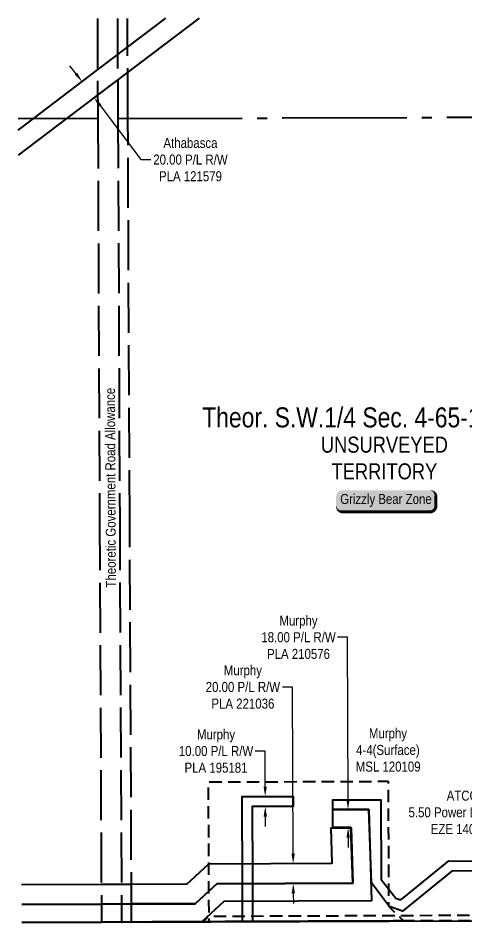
# Model space of a CAD drawing. Extents: x 519217 to 529401, y 6048073 to 6055420.
# Drawn here: x 521047 to 521494, y 6049105 to 6050010 of the extents above; entities that cross this region are included whole.
import ezdxf
from ezdxf.enums import TextEntityAlignment as Align

# ---------------------------------------------------------------- set-up
doc = ezdxf.new("R2010")
doc.units = 0
doc.header["$LTSCALE"] = 5
doc.header["$PDSIZE"] = 0.5
for name, pattern in [('foc-ACCESSROAD', [3.75, 2.5, -1.25]), ('foc-FLOWLINE', [3.75, 2.5, -1.25]), ('foc-QUARTERLINE', [33, 25, -3, 2, -3]), ('foc-UNSURVEYED', [12.5, 10, -2.5])]:
    doc.linetypes.add(name, pattern=pattern)
doc.layers.get('Defpoints').update_dxf_attribs({"color": 9})
for name, color, linetype in [('AS-WILDLIFE-BLOCK', 131, 'Continuous'), ('C-RW', 13, 'Continuous'), ('C-SYMBOL', 7, 'Continuous'), ('C-WS', 13, 'foc-ACCESSROAD'), ('F-EZE', 190, 'foc-FLOWLINE'), ('F-RW', 190, 'Continuous'), ('L-ROAD-T', 7, 'Continuous'), ('L-SEC', 7, 'Continuous'), ('L-SECQ', 8, 'foc-QUARTERLINE'), ('L-UNS-T', 3, 'Continuous'), ('L-USEC', 7, 'foc-UNSURVEYED')]:
    doc.layers.add(name, color=color, linetype=linetype)
for name, color, linetype, lineweight in [('C-RW-T', 13, 'Continuous', 9), ('C-WS-T', 13, 'Continuous', 9), ('F-EZE-T', 190, 'Continuous', 9), ('F-RW-T', 190, 'Continuous', 9)]:
    doc.layers.add(name, color=color, linetype=linetype, lineweight=lineweight)
doc.styles.add('175L', font='ARIALN.TTF', dxfattribs={"height": 20})
doc.styles.add('80', font='ARIALN.TTF', dxfattribs={"height": 10})
doc.styles.add('80CG', font='ARIALN.TTF', dxfattribs={"height": 10})
doc.styles.add('80L', font='ARIALN.TTF', dxfattribs={"height": 10})
doc.dimstyles.new('Compass 5 000', dxfattribs={"dimscale": 5, "dimtxt": 9, "dimasz": 2, "dimexe": 0.2, "dimexo": 0.0625, "dimgap": 0.5, "dimtad": 0, "dimtih": 1, "dimtoh": 1, "dimzin": 0, "dimdsep": 46, "dimtxsty": '80CG', "dimcen": 0.1, "dimse1": 1, "dimse2": 1, "dimclrd": 256, "dimclrt": 256, "dimaunit": 1, "dimadec": 4, "dimazin": 0, "dimtfac": 0.06, "dimtofl": 0, "dimtmove": 0, "dimatfit": 1, "dimfxl": 0.2, "dimtolj": 1, "dimtzin": 0, "dimlwd": -1, "dimarcsym": 0})

# ---------------------------------------------------------------- blocks, each defined once
blk = doc.blocks.new('*D441')
at = {"layer": 'C-RW-T', "transparency": 16777216}
for p, q in [((521321.48, 6049341.27), (521311.48, 6049341.27)), ((521322.25, 6049174.72), (521321.48, 6049341.27)), ((521322.44, 6049134.72), (521322.49, 6049124.72))]:
    blk.add_line(p, q, dxfattribs=at)
for points in [[(521323.92, 6049174.73), (521320.59, 6049174.71), (521322.3, 6049164.72)], [(521324.11, 6049134.73), (521320.77, 6049134.71), (521322.39, 6049144.72)]]:
    blk.add_solid(points, dxfattribs=at)
at = {"layer": 'Defpoints', "color": 0, "transparency": 16777216}
for p in [(521322.3, 6049164.72), (521326.07, 6049164.74), (521326.16, 6049144.74)]:
    blk.add_point(p, dxfattribs=at)
at = {"layer": 'C-RW-T', "transparency": 16777216, "insert": (521271.94, 6049341.27), "char_height": 10, "attachment_point": 5, "style": '80CG'}
blk.add_mtext('\\A1;Murphy \\P20.00 P/L R/W\\PPLA 221036', dxfattribs=at)
blk = doc.blocks.new('*D485')
at = {"layer": 'Defpoints', "color": 0, "transparency": 16777216}
for p in [(521110.49, 6049946.54), (521122.56, 6049930.6), (521122.92, 6049930.87)]:
    blk.add_point(p, dxfattribs=at)
at = {"layer": 'F-RW-T', "transparency": 16777216}
for p, q in [((521104.81, 6049954.79), (521098.78, 6049962.76)), ((521128.95, 6049922.9), (521169.89, 6049868.83)), ((521169.89, 6049868.83), (521179.89, 6049868.83))]:
    blk.add_line(p, q, dxfattribs=at)
for points in [[(521106.14, 6049955.79), (521103.49, 6049953.78), (521110.85, 6049946.81)], [(521130.28, 6049923.91), (521127.63, 6049921.89), (521122.92, 6049930.87)]]:
    blk.add_solid(points, dxfattribs=at)
at = {"layer": 'F-RW-T', "transparency": 16777216, "insert": (521219.43, 6049868.83), "char_height": 10, "attachment_point": 5, "style": '80CG'}
blk.add_mtext('\\A1;Athabasca\\P20.00 P/L R/W\\PPLA 121579', dxfattribs=at)
blk = doc.blocks.new('*D490')
at = {"layer": 'Defpoints', "color": 0, "transparency": 16777216}
for p in [(521370.46, 6049112.53), (521558.69, 6049113.25), (521370.48, 6049107.01)]:
    blk.add_point(p, dxfattribs=at)
at = {"layer": 'F-EZE-T', "transparency": 16777216}
for p, q in [((521558.3, 6049215.85), (521548.3, 6049215.85)), ((521558.65, 6049123.25), (521558.3, 6049215.85)), ((521558.75, 6049097.74), (521558.79, 6049087.74))]:
    blk.add_line(p, q, dxfattribs=at)
for points in [[(521560.32, 6049123.26), (521556.99, 6049123.25), (521558.69, 6049113.25)], [(521560.42, 6049097.75), (521557.09, 6049097.73), (521558.71, 6049107.74)]]:
    blk.add_solid(points, dxfattribs=at)
at = {"layer": 'F-EZE-T', "transparency": 16777216, "insert": (521491.96, 6049215.85), "char_height": 10, "attachment_point": 5, "style": '80CG'}
blk.add_mtext('\\A1;ATCO\\P5.50 Power Line R/W\\PEZE 140356', dxfattribs=at)
blk = doc.blocks.new('*D499')
at = {"layer": 'C-RW-T', "transparency": 16777216}
for p, q in [((521294.12, 6049277.18), (521284.12, 6049277.18)), ((521294.25, 6049241.72), (521294.12, 6049277.18)), ((521294.37, 6049211.73), (521294.41, 6049201.73))]:
    blk.add_line(p, q, dxfattribs=at)
for points in [[(521295.92, 6049241.73), (521292.59, 6049241.72), (521294.29, 6049231.72)], [(521296.04, 6049211.73), (521292.7, 6049211.72), (521294.33, 6049221.72)]]:
    blk.add_solid(points, dxfattribs=at)
at = {"layer": 'Defpoints', "color": 0, "transparency": 16777216}
for p in [(521290.81, 6049231.71), (521294.29, 6049231.72), (521290.85, 6049221.71)]:
    blk.add_point(p, dxfattribs=at)
at = {"layer": 'C-RW-T', "transparency": 16777216, "insert": (521245.03, 6049277.18), "char_height": 10, "attachment_point": 5, "style": '80CG'}
blk.add_mtext('\\A1;Murphy\\P10.00 P/L R/W\\PPLA 195181', dxfattribs=at)
blk = doc.blocks.new('*D500')
at = {"layer": 'C-RW-T', "transparency": 16777216}
for p, q in [((521376.71, 6049390.99), (521366.71, 6049390.99)), ((521377.22, 6049228.66), (521376.71, 6049390.99)), ((521377.34, 6049190.66), (521377.37, 6049180.66))]:
    blk.add_line(p, q, dxfattribs=at)
for points in [[(521378.89, 6049228.67), (521375.55, 6049228.66), (521377.25, 6049218.66)], [(521379, 6049190.67), (521375.67, 6049190.66), (521377.31, 6049200.66)]]:
    blk.add_solid(points, dxfattribs=at)
at = {"layer": 'Defpoints', "color": 0, "transparency": 16777216}
for p in [(521373.31, 6049218.65), (521377.25, 6049218.66), (521373.36, 6049200.65)]:
    blk.add_point(p, dxfattribs=at)
at = {"layer": 'C-RW-T', "transparency": 16777216, "insert": (521327.63, 6049390.99), "char_height": 10, "attachment_point": 5, "style": '80CG'}
blk.add_mtext('\\A1;Murphy\\P18.00 P/L R/W\\PPLA 210576', dxfattribs=at)
blk = doc.blocks.new('*U549')
h = blk.add_hatch(color=255)
edge = h.paths.add_edge_path()
edge.add_line((-44, -11.5), (44, -11.5))
edge.add_arc((44, -5.5), 6, 270, 360)
edge.add_line((50, -5.5), (50, 4))
edge.add_arc((44, 4), 6, 0, 90)
edge.add_line((44, 10), (-44, 10))
edge.add_arc((-44, 4), 6, 90, 180)
edge.add_line((-50, 4), (-50, -5.5))
edge.add_arc((-44, -5.5), 6, 180, 270)
at = {"flags": 128}
blk.add_lwpolyline([(-44, -11.5, 3, 3, 0), (44, -11.5, 3, 3, 0.414214), (50, -5.5, 3, 3, 0), (50, 4, 3, 0, 0.414214), (44, 10, 0, 0, 0), (-44, 10, 0, 0, 0.414214), (-50, 4, 0, 0, 0), (-50, -5.5, 0, 3, 0.414214)], format="xyseb", close=True, dxfattribs=at)
at = {"style": '80'}
blk.add_attdef('ENTER_TEXT_001', (-35.99, -5), '', height=10, dxfattribs=at)

msp = doc.modelspace()

# ---------------------------------------------------------------- linework, layer by layer
at = {"layer": 'C-RW', "flags": 128}
msp.add_lwpolyline([(521322.166, 6049228.278), (521322.191, 6049221.833), (521281.191, 6049221.674), (521281.234, 6049210.151), (521281.406, 6049164.529), (521281.481, 6049144.529), (521281.603, 6049112.184), (521281.624, 6049106.673), (521271.624, 6049106.635), (521271.603, 6049112.145), (521271.481, 6049144.483), (521271.406, 6049164.483), (521271.234, 6049210.12), (521271.166, 6049228.12), (521271.153, 6049231.635), (521322.153, 6049231.833), (521322.166, 6049228.278)], close=True, dxfattribs=at)
for points in [[(521549.485, 6049156.77), (521481.612, 6049157.316), (521431.81, 6049116.933), (521418.826, 6049121.541), (521417.886, 6049122.764), (521412.775, 6049129.319), (521400.595, 6049145.281), (521397.941, 6049218.727), (521362.12, 6049218.615), (521362.09, 6049228.403), (521410.22, 6049228.554), (521410.468, 6049148.835), (521414.122, 6049144.076), (521417.823, 6049139.257), (521424.954, 6049129.972), (521429.864, 6049128.228), (521433.084, 6049130.839), (521478.105, 6049167.339), (521554.462, 6049166.725)], [(521050.408, 6049123.829), (521130.251, 6049124.148), (521224.17, 6049124.466), (521245.789, 6049144.364), (521382.052, 6049145.19), (521380.185, 6049200.665), (521362.161, 6049200.624), (521362.12, 6049218.615), (521397.941, 6049218.727), (521400.655, 6049127.285), (521252.818, 6049126.604), (521231.247, 6049106.546), (521130.295, 6049106.094), (521050.491, 6049105.797)], [(521050.316, 6049143.752), (521130.121, 6049144.08), (521160.28, 6049144.204), (521216.281, 6049144.434), (521219.88, 6049147.747), (521237.826, 6049164.327), (521361.394, 6049164.902), (521360.206, 6049200.413), (521380.216, 6049200.466), (521382.071, 6049144.997), (521245.789, 6049144.364), (521237.92, 6049137.122), (521224.17, 6049124.466), (521219.967, 6049124.45), (521160.372, 6049124.218), (521130.212, 6049124.1), (521129.853, 6049124.099), (521050.408, 6049123.737)], [(521150.401, 6049106.172), (521050.492, 6049105.667)]]:
    msp.add_lwpolyline(points, dxfattribs=at)
at = {"layer": 'C-WS', "flags": 128}
msp.add_lwpolyline([(521431.085, 6049108.952), (521432.644, 6049107.253), (521430.93, 6049107.246), (521410.754, 6049107.168), (521238.036, 6049106.507), (521238.015, 6049112.026), (521237.645, 6049210.016), (521237.577, 6049228.015), (521237.508, 6049246.289), (521417.411, 6049246.972), (521417.657, 6049182.807), (521417.823, 6049139.257), (521417.886, 6049122.764), (521417.889, 6049122.048), (521427.258, 6049112.75), (521431.085, 6049108.952)], close=True, dxfattribs=at)
at = {"layer": 'F-EZE', "flags": 128}
msp.add_lwpolyline([(521582.578, 6049113.345), (521586.761, 6049107.849), (521432.644, 6049107.253), (521430.93, 6049107.246), (521410.754, 6049107.168), (521238.036, 6049106.506), (521231.776, 6049106.482), (521237.871, 6049112.016), (521427.26, 6049112.746), (521582.578, 6049113.345)], close=True, dxfattribs=at)
at = {"layer": 'F-RW', "flags": 128}
for points in [[(521046.829, 6049898.345), (521061.871, 6049909.733), (521126.396, 6049958.584), (521156.451, 6049981.337), (521194.707, 6050010.299)], [(521228.015, 6050010.433), (521156.565, 6049956.345), (521126.51, 6049933.592), (521095.22, 6049909.903), (521046.945, 6049873.357)]]:
    msp.add_lwpolyline(points, dxfattribs=at)
at = {"layer": 'L-SEC', "flags": 128}
for points in [[(521150.402, 6049105.991), (521954.706, 6049109.098)], [(521050.492, 6049105.606), (521130.296, 6049105.914)]]:
    msp.add_lwpolyline(points, dxfattribs=at)
at = {"layer": 'L-SECQ', "flags": 128}
for points in [[(521126.618, 6049910.064), (521046.777, 6049909.662)], [(521146.185, 6049909.866), (521915.96, 6049912.972)]]:
    msp.add_lwpolyline(points, dxfattribs=at)
at = {"layer": 'L-USEC', "flags": 128}
for points in [[(521126.161, 6050010.023), (521126.618, 6049910.064)], [(521146.267, 6050010.104), (521146.724, 6049910.156)], [(521156.777, 6049910.186), (521156.32, 6050010.144)], [(521126.618, 6049910.064), (521128.457, 6049508.079)], [(521146.724, 6049910.156), (521148.563, 6049508.171)], [(521158.615, 6049508.2), (521156.777, 6049910.186)], [(521128.457, 6049508.079), (521130.296, 6049105.914)], [(521148.563, 6049508.171), (521150.402, 6049105.991)], [(521160.454, 6049106.03), (521158.615, 6049508.2)]]:
    msp.add_lwpolyline(points, dxfattribs=at)

# ---------------------------------------------------------------- block references
at = {"layer": 'AS-WILDLIFE-BLOCK'}
ref = msp.add_blockref('*U549', (521415.314, 6049527.997), dxfattribs=dict(at, xscale=0.99948772, yscale=0.99948772, zscale=0.99948772))
ref.add_attrib('ENTER_TEXT_001', 'Grizzly Bear Zone', (521369.427, 6049524.38), dxfattribs={"layer": '0', "height": 9.99488, "style": '80'})

# ---------------------------------------------------------------- texts
at = {"layer": 'C-SYMBOL', "color": 3, "insert": (521413.86, 6049620.991), "char_height": 19.9897, "width": 365.28245, "attachment_point": 2, "style": '175L'}
msp.add_mtext('Theor. S.W.1/4 Sec. 4-65-18-W.5M.', dxfattribs=at)
at = {"layer": 'C-WS-T', "insert": (521374.566, 6049299.975), "char_height": 9.99485, "attachment_point": 1, "style": '80L'}
msp.add_mtext_dynamic_manual_height_columns('\\pi23.581;Murphy\\P\\pi10.791;4-4(Surface)\\P\\pi10.413;MSL 120109', width=84.38712, gutter_width=50, heights=[0], dxfattribs=at)
at = {"layer": 'L-ROAD-T', "style": '80L'}
msp.add_text('Theoretic Government Road Allowance', height=9.99485, rotation=90.267592, dxfattribs=at).set_placement((521139.297, 6049540.677), align=Align.MIDDLE_CENTER)
at = {"layer": 'L-UNS-T', "color": 3, "insert": (521413.654, 6049570.251), "char_height": 16, "attachment_point": 5, "style": '80L'}
msp.add_mtext_dynamic_manual_height_columns('UNSURVEYED TERRITORY', width=126.41375, gutter_width=47.5, heights=[0], dxfattribs=at)

# ---------------------------------------------------------------- dimensions: what is measured, and where the dimension line sits
at = {"layer": 'C-RW-T'}
for base, p1, p2, angle, text, picture, middle in [((521377.251, 6049218.662), (521373.364, 6049200.65), (521373.308, 6049218.65), 90.178908, 'Murphy\\P18.00 P/L R/W\\PPLA 210576', '*D500', (521327.627, 6049390.991)), ((521322.301, 6049164.72), (521326.163, 6049144.737), (521326.071, 6049164.738), 90.266324, 'Murphy \\P20.00 P/L R/W\\PPLA 221036', '*D441', (521271.941, 6049341.274)), ((521294.293, 6049231.725), (521290.853, 6049221.711), (521290.814, 6049231.711), 90.222631, 'Murphy\\P10.00 P/L R/W\\PPLA 195181', '*D499', (521245.031, 6049277.183))]:
    dim = msp.add_linear_dim(base=base, p1=p1, p2=p2, angle=angle, text=text, dimstyle='Compass 5 000', dxfattribs=at)
    dim.commit()
    dim.dimension.update_dxf_attribs({"geometry": picture, "text_midpoint": middle, "dimtype": 161})
at = {"layer": 'F-EZE-T'}
dim = msp.add_linear_dim(base=(521558.693, 6049113.253), p1=(521370.479, 6049107.014), p2=(521370.457, 6049112.527), angle=90.221041, text='ATCO\\P5.50 Power Line R/W\\PEZE 140356', dimstyle='Compass 5 000', dxfattribs=at)
dim.commit()
dim.dimension.update_dxf_attribs({"geometry": '*D490', "text_midpoint": (521491.957, 6049215.85), "dimtype": 161})
at = {"layer": 'F-RW-T', "color": 2}
dim = msp.add_linear_dim(base=(521122.918, 6049930.873), p1=(521110.488, 6049946.54), p2=(521122.557, 6049930.599), angle=307.128525, text='Athabasca\\P20.00 P/L R/W\\PPLA 121579', dimstyle='Compass 5 000', dxfattribs=at)
dim.commit()
dim.dimension.update_dxf_attribs({"geometry": '*D485', "text_midpoint": (521219.431, 6049868.827), "dimtype": 161})

doc.saveas('drawing.dxf')
